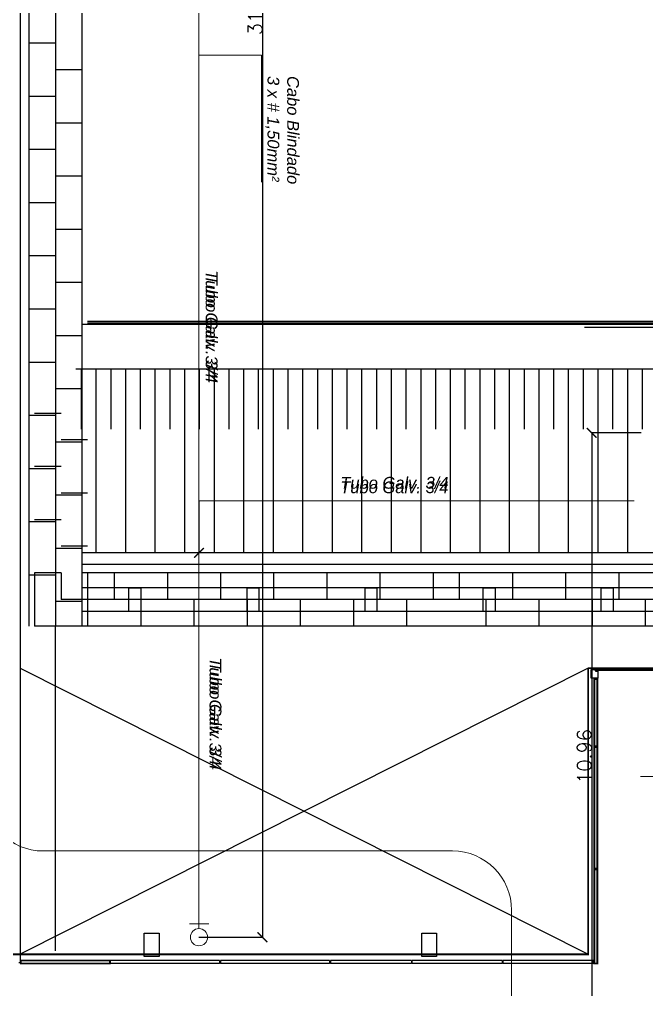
# Model space of a CAD drawing. Header units: metres. Extents: x -331 to 2982, y 362 to 2539.
# Drawn here: x 2857.64 to 2868.26, y 1396.46 to 1412.88 of the extents above; entities that cross this region are included whole.
import ezdxf

# ---------------------------------------------------------------- set-up
doc = ezdxf.new("R2010")
doc.units = ezdxf.units.M
doc.layers.get('0').update_dxf_attribs({"color": 251})
doc.layers.get('Defpoints').update_dxf_attribs({"color": 251})
for name, color, linetype in [('CX', 251, 'Continuous'), ('Div', 251, 'Continuous'), ('Est', 251, 'Continuous'), ('Pis', 251, 'Continuous')]:
    doc.layers.add(name, color=color, linetype=linetype)
doc.styles.add('COTA', font='simplex.shx')
doc.styles.get("Standard").update_dxf_attribs({"font": 'arial.ttf', "height": 0.3})
doc.dimstyles.new('EXEC_75', dxfattribs={"dimscale": 75, "dimtxt": 0.0032, "dimasz": 0.0022, "dimexe": 0, "dimexo": 0, "dimgap": 5e-05, "dimtad": 1, "dimzin": 4, "dimdsep": 46, "dimtxsty": 'COTA', "dimblk": 'ARCHTICK', "dimcen": 0, "dimclrd": 1, "dimclre": 1, "dimclrt": 2, "dimazin": 0, "dimtfac": 1, "dimtix": 1, "dimtmove": 2, "dimatfit": 3, "dimldrblk": 'DOT', "dimfxl": 1, "dimtvp": 1, "dimtolj": 1, "dimtzin": 0, "dimarcsym": 0})

# ---------------------------------------------------------------- blocks, each defined once
blk = doc.blocks.new('derw')
at = {"layer": 'Div', "color": 2, "linetype": 'Continuous', "lineweight": 15}
blk.add_lwpolyline([(814.4189921522002, 2191.529581289617), (814.4189921522002, 2192.588913395118), (816.5705472743985, 2192.588913395118)], dxfattribs=at)
at = {"layer": 'Div', "color": 2, "linetype": 'Continuous', "lineweight": 15, "insert": (814.7715363855286, 2193.224066991034), "char_height": 0.2, "attachment_point": 1}
blk.add_mtext_dynamic_manual_height_columns('{\\fArial|b0|i1|c0|p34;Cabo Blindado \\P3 x # 1,50mm²}', width=13.3188035564217, gutter_width=2.5, heights=[0], dxfattribs=at)
blk = doc.blocks.new('rett')
at = {"color": 2, "linetype": 'Continuous', "lineweight": 15}
blk.add_line((813.9660645629535, 2203.000419129855), (814.2623575708391, 2203.000419129855), dxfattribs=at)
at = {"layer": 'Div', "color": 2, "linetype": 'Continuous', "lineweight": 15}
for p, q in [((813.6454584484123, 2202.002690364971), (813.6454584484123, 2203.000419129855)), ((813.9660645629542, 2202.002690364971), (813.9660645629535, 2203.000419129855)), ((814.4346317089877, 2202.501554747413), (814.4346317089874, 2203.000419129855))]:
    blk.add_line(p, q, dxfattribs=at)
blk.add_lwpolyline([(813.2136611509295, 2201.294788682367), (813.2136611509295, 2202.501554747413), (814.5599219802248, 2202.501554747413)], dxfattribs=at)
at = {"layer": 'Div', "color": 2, "linetype": 'Continuous', "lineweight": 15, "char_height": 0.1682977584436248, "attachment_point": 1}
for s, insert in [('\\pxqc;\\PBT-01{\\fArial|b0|i1|c0|p34;  }', (808.1902414873588, 2203.568620138259)), ('\\pxqc;\\P\\pi-0.92701,l1.92701,t1.92701;#^I2,50mm²', (808.1979214959712, 2202.227331624766))]:
    blk.add_mtext_dynamic_manual_height_columns(s, width=11.20762391848375, gutter_width=2.10372198054531, heights=[0], dxfattribs=dict(at, insert=insert))
blk = doc.blocks.new('_ARCHTICK')
at = {"color": 0, "linetype": 'ByBlock', "const_width": 0.15}
blk.add_lwpolyline([(-0.5, -0.5), (0.5, 0.5)], dxfattribs=at)
blk = doc.blocks.new('*D145')
at = {"color": 1, "linetype": 'Continuous', "lineweight": -2, "transparency": 16777216}
for p, q in [((2860.682183336563, 1404.734484828974), (2860.682183336563, 1403.855783529046)), ((2898.05302410439, 1404.734484828974), (2898.05302410439, 1403.855783529046)), ((2898.05302410439, 1403.855783529046), (2860.682183336563, 1403.855783529046))]:
    blk.add_line(p, q, dxfattribs=at)
at = {"layer": 'Defpoints', "color": 0, "transparency": 16777216}
for p in [(2860.682183336563, 1404.734484828974), (2898.05302410439, 1404.734484828974), (2860.682183336563, 1403.855783529046)]:
    blk.add_point(p, dxfattribs=at)
at = {"color": 1, "lineweight": -2, "transparency": 16777216, "xscale": 0.165, "yscale": 0.165, "zscale": 0.165, "rotation": 180}
blk.add_blockref('_ARCHTICK', (2860.682183336563, 1403.855783529046), dxfattribs=at)
at = {"color": 1, "lineweight": -2, "transparency": 16777216, "xscale": 0.165, "yscale": 0.165, "zscale": 0.165}
blk.add_blockref('_ARCHTICK', (2898.05302410439, 1403.855783529046), dxfattribs=at)
at = {"color": 2, "lineweight": 15, "transparency": 16777216, "insert": (2879.367603720477, 1403.979533529046), "char_height": 0.24, "attachment_point": 5, "style": 'COTA'}
blk.add_mtext('\\A1;37.37', dxfattribs=at)
blk = doc.blocks.new('_Dot')
at = {"color": 0, "linetype": 'ByBlock', "lineweight": -2}
blk.add_line((-0.5, 0), (-1, 0), dxfattribs=at)
at = {"color": 0, "linetype": 'ByBlock', "const_width": 0.5}
blk.add_lwpolyline([(-0.25, 0, 1), (0.25, 0, 1)], format="xyb", close=True, dxfattribs=at)
blk = doc.blocks.new('*D146')
at = {"color": 1, "linetype": 'Continuous', "lineweight": -2, "transparency": 16777216}
for p, q in [((2868.169609337772, 1405.886949416781), (2867.334439149781, 1405.886949416781)), ((2867.334439149781, 1405.886949416781), (2867.334439149781, 1394.931810410835)), ((2868.169609337772, 1394.931810410835), (2867.334439149781, 1394.931810410835))]:
    blk.add_line(p, q, dxfattribs=at)
at = {"layer": 'Defpoints', "color": 0, "transparency": 16777216}
for p in [(2868.169609337772, 1405.886949416781), (2867.334439149781, 1394.931810410835), (2868.169609337772, 1394.931810410835)]:
    blk.add_point(p, dxfattribs=at)
at = {"color": 1, "lineweight": -2, "transparency": 16777216, "xscale": 0.165, "yscale": 0.165, "zscale": 0.165}
for p, rotation in [((2867.334439149781, 1405.886949416781), 90), ((2867.334439149781, 1394.931810410835), 270)]:
    blk.add_blockref('_ARCHTICK', p, dxfattribs=dict(at, rotation=rotation))
at = {"color": 2, "lineweight": 15, "transparency": 16777216, "insert": (2867.210689149782, 1400.409379913808), "char_height": 0.24, "attachment_point": 5, "rotation": 90, "style": 'COTA'}
blk.add_mtext('\\A1;10.96', dxfattribs=at)
blk = doc.blocks.new('*D148')
at = {"color": 1, "linetype": 'Continuous', "lineweight": -2, "transparency": 16777216}
for p, q in [((2860.682183336563, 1428.80609898532), (2861.758455665341, 1428.80609898532)), ((2861.758455665341, 1428.80609898532), (2861.758455665341, 1397.349516670047)), ((2860.682183336563, 1397.349516670047), (2861.758455665341, 1397.349516670047))]:
    blk.add_line(p, q, dxfattribs=at)
at = {"layer": 'Defpoints', "color": 0, "transparency": 16777216}
for p in [(2860.682183336563, 1428.80609898532), (2860.682183336563, 1397.349516670047), (2861.758455665341, 1397.349516670047)]:
    blk.add_point(p, dxfattribs=at)
at = {"color": 1, "lineweight": -2, "transparency": 16777216, "xscale": 0.165, "yscale": 0.165, "zscale": 0.165}
for p, rotation in [((2861.758455665341, 1428.80609898532), 90), ((2861.758455665341, 1397.349516670047), 270)]:
    blk.add_blockref('_ARCHTICK', p, dxfattribs=dict(at, rotation=rotation))
at = {"color": 2, "lineweight": 15, "transparency": 16777216, "insert": (2861.634705665341, 1413.077807827684), "char_height": 0.24, "attachment_point": 5, "rotation": 90, "style": 'COTA'}
blk.add_mtext('\\A1;31.46', dxfattribs=at)
blk = doc.blocks.new('XR_BL2_3 PAV$0$perfil_cc')
at = {"layer": 'CX'}
for p, q in [((-0.1152074819774498, 0.1169643204621025), (-0.1152074819774498, -0.02879960517248037)), ((-0.1152074886640548, -0.02879960517248037), (-0.1152074886640548, 0.1169642816516898))]:
    blk.add_line(p, q, dxfattribs=at)
blk.add_lwpolyline([(7.663379619771149e-06, 0.1200226552014101), (-0.07960006283429896, 0.1199999038235546), (-0.1152074886640548, 0.1199999038235546), (-0.1152074819774498, -0.02879960517248037), (-0.0852074886634, -0.02879960517248037), (-0.0852074886633608, -0.0281678552518929), (-0.04045665589905692, -0.02816785524451098), (-0.04045665589905692, -4.479852577787824e-08), (-1.366206561215222e-07, -4.479852577787824e-08)], close=True, dxfattribs=at)
blk = doc.blocks.new('XR_BL2_2 PAV_REV02$0$PILAR_PASSARELA')
at = {"layer": 'Est'}
blk.add_lwpolyline([(-20.00004999871453, 12.5), (19.97569143957298, 12.5), (19.97569143957298, -12.5), (-20.00004999871453, -12.5)], close=True, dxfattribs=at)

msp = doc.modelspace()

# ---------------------------------------------------------------- linework, layer by layer
at = {"lineweight": 0}
msp.add_line((2867.274387819326, 1401.905135371257), (2869.18300187816, 1401.905135371257), dxfattribs=at)
at = {"color": 2, "linetype": 'Continuous', "lineweight": 15}
msp.add_line((2860.525016851433, 1397.574159204772), (2860.848129597766, 1397.574159204772), dxfattribs=at)
at = {"lineweight": 0}
msp.add_lwpolyline([(2867.274387819326, 1401.905135371257), (2867.274387819326, 1397.06013372165), (2857.361149366138, 1397.06013372165), (2857.361149366138, 1401.905135371257)], dxfattribs=at)
at = {"color": 2, "linetype": 'Continuous', "lineweight": 15}
msp.add_circle((2860.682183336563, 1397.349516670047), 0.1456793868819659, dxfattribs=at)
at = {"layer": 'Div', "color": 230, "linetype": 'Continuous', "lineweight": 0}
msp.add_lwpolyline([(2795.596317751199, 1370.834545312882), (2795.596317751199, 1422.803846404564, -0.4142135623730951), (2796.596317751199, 1423.803846404564), (2832.97784527352, 1423.803846404564, 0.414213562373095), (2833.97784527352, 1424.803846404564), (2833.97784527352, 1444.455909063007, -0.414213562373095), (2834.97784527352, 1445.455909063007), (2844.600745879966, 1445.455909063007, -0.414213562373095), (2845.600745879966, 1444.455909063007), (2845.600745879966, 1423.562805518037, 0.414213562373095), (2846.600745879966, 1422.562805518037), (2856.043722739516, 1422.562805518037, -0.4142135623730951), (2857.043722739516, 1421.562805518037), (2857.043722739516, 1399.808760826745, 0.4142135623730951), (2858.043722739516, 1398.808760826745), (2864.976802588932, 1398.808760826745, -0.414213562373095), (2865.976802588932, 1397.808760826745), (2865.976802588932, 1393.565262432423, -0.414213562373095), (2864.976802588932, 1392.565262432423), (2858.043722739516, 1392.565262432423, 0.414213562373095), (2857.043722739516, 1391.565262432423), (2857.043722739516, 1315.76330235576, -0.414213562373095)], format="xyb", dxfattribs=at)
at = {"layer": 'Div', "color": 150, "linetype": 'Continuous', "lineweight": 0}
for points in [[(2868.05101177908, 1404.734484828974), (2860.682183336563, 1404.734484828974), (2860.682183336563, 1428.80609898532)], [(2860.682183336563, 1404.734484828974), (2860.682183336563, 1397.495196056929)]]:
    msp.add_lwpolyline(points, dxfattribs=at)
at = {"layer": 'Pis'}
for p, q in [((2858.701149366004, 1421.915130808467), (2858.701149366004, 1402.615781622244)), ((2857.801149366004, 1421.465130808467), (2857.801149366004, 1402.615781622244)), ((2858.251149366004, 1421.465130808467), (2858.251149366004, 1402.615781622244)), ((2857.653649366004, 1421.035130808467), (2857.653649366004, 1396.920862646824)), ((2857.801149366004, 1412.485130808466), (2858.251149366004, 1412.485130808466)), ((2857.801149366004, 1412.035130808467), (2857.801149366004, 1412.035130808467)), ((2858.251149366004, 1412.035130808467), (2858.701149366004, 1412.035130808467)), ((2857.801149366004, 1411.585130808467), (2858.251149366004, 1411.585130808467)), ((2857.801149366004, 1411.135130808467), (2857.801149366004, 1411.135130808467)), ((2858.251149366004, 1411.135130808467), (2858.701149366004, 1411.135130808467)), ((2857.801149366004, 1410.685130808466), (2858.251149366004, 1410.685130808466)), ((2857.801149366004, 1410.235130808466), (2857.801149366004, 1410.235130808466)), ((2858.251149366004, 1410.235130808466), (2858.701149366004, 1410.235130808466)), ((2857.801149366004, 1409.785130808467), (2858.251149366004, 1409.785130808467)), ((2857.801149366004, 1409.335130808467), (2857.801149366004, 1409.335130808467)), ((2858.251149366004, 1409.335130808467), (2858.701149366004, 1409.335130808467)), ((2857.801149366004, 1408.885130808467), (2858.251149366004, 1408.885130808467)), ((2857.801149366004, 1408.435130808466), (2857.801149366004, 1408.435130808466)), ((2858.251149366004, 1408.435130808466), (2858.701149366004, 1408.435130808466)), ((2857.801149366004, 1407.985130808466), (2858.251149366004, 1407.985130808466)), ((2858.701149366004, 1407.725380489046), (2878.472266578452, 1407.725380489046)), ((2858.797265631859, 1407.775380489046), (2878.472308812829, 1407.775380489046)), ((2858.797265631859, 1407.750380489046), (2878.472308812829, 1407.750380489046)), ((2867.214442439919, 1407.675380489046), (2878.472266578452, 1407.675380489046)), ((2857.801149366004, 1407.535130808467), (2857.801149366004, 1407.535130808467)), ((2858.251149366004, 1407.535130808467), (2858.701149366004, 1407.535130808467)), ((2857.801149366004, 1407.085130808467), (2858.251149366004, 1407.085130808467)), ((2858.598580631382, 1406.968273707862), (2878.372308718448, 1406.96827370786)), ((2858.693494664497, 1405.945783473), (2858.693494664497, 1406.96827370786)), ((2858.943494664497, 1405.945783473), (2858.943494664497, 1406.96827370786)), ((2859.193494664497, 1405.945783473), (2859.193494664497, 1406.96827370786)), ((2859.443494664497, 1405.945783473), (2859.443494664497, 1406.96827370786)), ((2859.693494664497, 1405.945783473), (2859.693494664497, 1406.96827370786)), ((2859.943494664497, 1405.945783473), (2859.943494664497, 1406.96827370786)), ((2860.193494664497, 1405.945783473), (2860.193494664497, 1406.96827370786)), ((2860.443494664497, 1405.945783473), (2860.443494664497, 1406.96827370786)), ((2860.693494664497, 1405.945783473), (2860.693494664497, 1406.96827370786)), ((2860.943494664497, 1405.945783473), (2860.943494664497, 1406.96827370786)), ((2861.193494664497, 1405.945783473), (2861.193494664497, 1406.96827370786)), ((2861.443494664497, 1405.945783473), (2861.443494664497, 1406.96827370786)), ((2861.693494664497, 1405.945783473), (2861.693494664497, 1406.96827370786)), ((2861.943494664497, 1405.945783473), (2861.943494664497, 1406.96827370786)), ((2861.943494664497, 1403.855783529046), (2861.943494664497, 1406.968273707861)), ((2862.193494664497, 1405.945783473), (2862.193494664497, 1406.96827370786)), ((2862.443494664497, 1405.945783473), (2862.443494664497, 1406.96827370786)), ((2862.443494664497, 1403.855783529046), (2862.443494664497, 1406.968273707861)), ((2862.693494664497, 1405.945783473), (2862.693494664497, 1406.96827370786)), ((2862.943494664497, 1405.945783473), (2862.943494664497, 1406.96827370786)), ((2862.943494664497, 1403.855783529046), (2862.943494664497, 1406.968273707861)), ((2863.193494664497, 1405.945783473), (2863.193494664497, 1406.96827370786)), ((2863.443494664497, 1405.945783473), (2863.443494664497, 1406.96827370786)), ((2863.443494664497, 1403.855783529046), (2863.443494664497, 1406.968273707861)), ((2863.693494664497, 1405.945783473), (2863.693494664497, 1406.96827370786)), ((2863.943494664497, 1405.945783473), (2863.943494664497, 1406.96827370786)), ((2863.943494664497, 1403.855783529046), (2863.943494664497, 1406.968273707861)), ((2864.193494664497, 1405.945783473), (2864.193494664497, 1406.96827370786)), ((2864.443494664497, 1405.945783473), (2864.443494664497, 1406.96827370786)), ((2864.443494664497, 1403.855783529046), (2864.443494664497, 1406.968273707861)), ((2864.693494664497, 1405.945783473), (2864.693494664497, 1406.96827370786)), ((2864.943494664497, 1405.945783473), (2864.943494664497, 1406.96827370786)), ((2864.943494664497, 1403.855783529046), (2864.943494664497, 1406.968273707861)), ((2865.193494664497, 1405.945783473), (2865.193494664497, 1406.96827370786)), ((2865.443494664497, 1405.945783473), (2865.443494664497, 1406.96827370786)), ((2865.443494664497, 1403.855783529046), (2865.443494664497, 1406.968273707861)), ((2865.693494664497, 1405.945783473), (2865.693494664497, 1406.96827370786)), ((2865.943494664497, 1405.945783473), (2865.943494664497, 1406.96827370786)), ((2865.943494664497, 1403.855783529046), (2865.943494664497, 1406.968273707861)), ((2865.943494664497, 1403.855783529045), (2865.943494664497, 1406.96827370786)), ((2866.193494664497, 1405.945783473), (2866.193494664497, 1406.96827370786)), ((2866.443494664497, 1405.945783473), (2866.443494664497, 1406.96827370786)), ((2866.443494664497, 1403.855783529046), (2866.443494664497, 1406.968273707861)), ((2866.443494664497, 1403.855783529045), (2866.443494664497, 1406.96827370786)), ((2866.693494664497, 1405.945783473), (2866.693494664497, 1406.96827370786)), ((2866.943494664497, 1405.945783473), (2866.943494664497, 1406.96827370786)), ((2866.943494664497, 1403.855783529045), (2866.943494664497, 1406.96827370786)), ((2867.193494664497, 1405.945783473), (2867.193494664497, 1406.96827370786)), ((2867.443494664497, 1405.945783473), (2867.443494664497, 1406.96827370786)), ((2867.443494664497, 1403.855783529045), (2867.443494664497, 1406.96827370786)), ((2867.693494664497, 1405.945783473), (2867.693494664497, 1406.96827370786)), ((2867.943494664497, 1405.945783473), (2867.943494664497, 1406.96827370786)), ((2867.943494664497, 1403.855783529045), (2867.943494664497, 1406.96827370786)), ((2868.193494664497, 1405.945783473), (2868.193494664497, 1406.96827370786)), ((2857.801149366004, 1406.635130808467), (2857.801149366004, 1406.635130808467)), ((2858.251149366004, 1406.635130808467), (2858.701149366004, 1406.635130808467)), ((2857.801149366004, 1406.185130808466), (2858.251149366004, 1406.185130808466)), ((2858.347265631859, 1406.215781622275), (2857.89726563186, 1406.215781622275)), ((2858.943494689407, 1403.855783529043), (2858.943494689407, 1405.945783473)), ((2859.443494689407, 1403.855783529043), (2859.443494689407, 1405.945783473)), ((2859.943494689407, 1403.855783529043), (2859.943494689407, 1405.945783473)), ((2859.943494689407, 1403.855783529043), (2859.943494689407, 1405.945783473)), ((2860.443494689407, 1403.855783529043), (2860.443494689407, 1405.945783473)), ((2860.943494689407, 1403.855783529043), (2860.943494689407, 1405.945783473)), ((2860.943494689407, 1403.855783529043), (2860.943494689407, 1405.945783473)), ((2861.443494689407, 1403.855783529043), (2861.443494689407, 1405.945783473)), ((2857.801149366004, 1405.735130808466), (2857.801149366004, 1405.735130808466)), ((2858.251149366004, 1405.735130808466), (2858.701149366004, 1405.735130808466)), ((2858.797265631859, 1405.765781622275), (2858.347265631859, 1405.765781622275)), ((2857.801149366004, 1405.285130808467), (2858.251149366004, 1405.285130808467)), ((2858.347265631859, 1405.315781622275), (2857.89726563186, 1405.315781622275)), ((2858.797265631859, 1404.865781622276), (2858.347265631859, 1404.865781622276)), ((2857.801149366004, 1404.835130808467), (2857.801149366004, 1404.835130808467)), ((2858.251149366004, 1404.835130808467), (2858.701149366004, 1404.835130808467)), ((2857.801149366004, 1404.385130808467), (2858.251149366004, 1404.385130808467)), ((2858.347265631859, 1404.415781622275), (2857.89726563186, 1404.415781622275)), ((2857.801149366004, 1403.935130808466), (2857.801149366004, 1403.935130808466)), ((2858.251149366004, 1403.935130808466), (2858.701149366004, 1403.935130808466)), ((2858.797265631859, 1403.965781622275), (2858.347265631859, 1403.965781622275)), ((2858.797265631859, 1403.855783529045), (2858.701149366004, 1403.855783529045)), ((2878.472266578452, 1403.855783529045), (2858.797265631859, 1403.855783529045)), ((2858.797265631859, 1403.655783529044), (2858.701149366004, 1403.655783529043)), ((2878.472266578452, 1403.655783529044), (2858.797265631859, 1403.655783529044)), ((2857.801149366004, 1403.485130808466), (2858.251149366004, 1403.485130808466)), ((2857.897265631822, 1403.515781622244), (2857.897265631822, 1402.615781622244)), ((2858.347265631859, 1403.515781622275), (2857.89726563186, 1403.515781622275)), ((2858.347265631822, 1403.515781622244), (2858.347265631822, 1403.065781622243)), ((2869.597265631823, 1403.515781622242), (2858.701149366004, 1403.515781622242)), ((2858.797265631859, 1403.515781622244), (2858.797265631859, 1403.065781622275)), ((2859.247265631822, 1403.515781622244), (2859.247265631822, 1403.065781622243)), ((2859.70068408661, 1403.515781622244), (2859.70068408661, 1403.515781622244)), ((2860.147265631822, 1403.515781622244), (2860.147265631822, 1403.065781622243)), ((2860.600684086611, 1403.515781622244), (2860.600684086611, 1403.515781622244)), ((2861.047265631822, 1403.515781622244), (2861.047265631822, 1403.065781622243)), ((2861.947265631822, 1403.515781622244), (2861.947265631822, 1403.065781622243)), ((2862.847265631823, 1403.515781622244), (2862.847265631823, 1403.065781622243)), ((2863.747265631823, 1403.515781622244), (2863.747265631823, 1403.065781622243)), ((2864.193847177034, 1403.515781622244), (2864.193847177034, 1403.515781622244)), ((2864.647265631822, 1403.515781622244), (2864.647265631822, 1403.065781622243)), ((2865.097265631823, 1403.065781622243), (2865.097265631823, 1403.515781622242)), ((2865.997265631823, 1403.065781622243), (2865.997265631823, 1403.515781622242)), ((2866.897265631822, 1403.065781622243), (2866.897265631822, 1403.515781622242)), ((2867.797265631823, 1403.065781622243), (2867.797265631823, 1403.515781622242)), ((2869.597265631823, 1403.260097701125), (2858.701149366004, 1403.260097701125)), ((2859.497265631823, 1403.260097701125), (2859.697265631823, 1403.260097701125)), ((2859.497265631823, 1402.860097701117), (2859.497265631823, 1403.260097701125)), ((2859.697265631823, 1403.260097701125), (2859.697265631823, 1402.860097701117)), ((2861.497265631823, 1403.260097701125), (2861.697265631823, 1403.260097701125)), ((2861.497265631823, 1402.860097701117), (2861.497265631823, 1403.260097701125)), ((2861.697265631823, 1403.260097701125), (2861.697265631823, 1402.860097701117)), ((2863.497265631823, 1403.260097701125), (2863.697265631823, 1403.260097701125)), ((2863.497265631823, 1402.860097701117), (2863.497265631823, 1403.260097701125)), ((2863.697265631823, 1403.260097701125), (2863.697265631823, 1402.860097701117)), ((2865.497265631823, 1403.260097701125), (2865.697265631823, 1403.260097701125)), ((2865.497265631823, 1402.860097701117), (2865.497265631823, 1403.260097701125)), ((2865.697265631823, 1403.260097701125), (2865.697265631823, 1402.860097701117)), ((2867.497265631823, 1403.260097701125), (2867.697265631823, 1403.260097701125)), ((2867.497265631823, 1402.860097701117), (2867.497265631823, 1403.260097701125)), ((2867.697265631823, 1403.260097701125), (2867.697265631823, 1402.860097701117)), ((2857.801149366004, 1403.035130808467), (2857.801149366004, 1403.035130808467)), ((2858.251149366004, 1403.035130808467), (2858.701149366004, 1403.035130808467)), ((2858.797265631859, 1403.065781622275), (2858.347265631859, 1403.065781622275)), ((2869.597265631823, 1403.065781622243), (2858.701149366004, 1403.065781622243)), ((2858.797265631822, 1403.065781622243), (2858.797265631822, 1402.615781622244)), ((2859.697265631822, 1403.065781622243), (2859.697265631822, 1402.615781622244)), ((2860.597265631822, 1403.065781622243), (2860.597265631822, 1402.615781622244)), ((2861.497265631822, 1403.065781622243), (2861.497265631822, 1402.615781622244)), ((2862.397265631822, 1403.065781622243), (2862.397265631822, 1402.615781622244)), ((2862.397265631822, 1403.065781622243), (2862.397265631822, 1402.615781622244)), ((2863.297265631823, 1403.065781622243), (2863.297265631823, 1402.615781622244)), ((2864.197265631823, 1403.065781622243), (2864.197265631823, 1402.615781622244)), ((2865.547265631823, 1402.615781622242), (2865.547265631823, 1403.065781622243)), ((2866.447265631823, 1402.615781622242), (2866.447265631823, 1403.065781622243)), ((2867.347265631823, 1402.615781622242), (2867.347265631823, 1403.065781622243)), ((2868.247265631823, 1402.615781622242), (2868.247265631823, 1403.065781622243)), ((2868.247265631823, 1402.615781622242), (2868.247265631823, 1403.065781622243)), ((2869.597265631823, 1402.860097701125), (2858.701149366004, 1402.860097701125)), ((2859.697265631823, 1402.860097701117), (2859.497265631823, 1402.860097701117)), ((2861.697265631823, 1402.860097701117), (2861.497265631823, 1402.860097701117)), ((2863.697265631823, 1402.860097701117), (2863.497265631823, 1402.860097701117)), ((2865.697265631823, 1402.860097701117), (2865.497265631823, 1402.860097701117)), ((2867.697265631823, 1402.860097701117), (2867.497265631823, 1402.860097701117)), ((2858.347265631859, 1402.615781622276), (2857.89726563186, 1402.615781622276)), ((2858.251149366004, 1397.120910555336), (2858.251149366004, 1402.615781622244)), ((2869.597265631823, 1402.615781622242), (2858.347265631822, 1402.615781622242)), ((2867.317266578444, 1402.615781622244), (2858.701149366004, 1402.615781622244)), ((2865.093847177035, 1402.615781622242), (2865.093847177035, 1402.615781622242)), ((2857.653649366004, 1401.90513537112), (2867.274387819195, 1397.060133721513)), ((2867.274387819194, 1401.90513537112), (2857.653649366005, 1397.060133721512)), ((2867.274387819326, 1401.905135371257), (2869.18300187816, 1401.905135371257)), ((2867.274387819195, 1397.060133721513), (2867.274387819194, 1401.90513537112)), ((2869.183001878027, 1401.905135371119), (2867.274387819194, 1401.90513537112)), ((2867.274387819195, 1397.060133721513), (2867.274387819194, 1401.90513537112)), ((2857.653649366004, 1397.060133721512), (2859.756388359579, 1397.060133721512)), ((2859.179195892077, 1396.955133721514), (2859.179195892077, 1396.905133721513)), ((2861.029242418145, 1396.955133721514), (2859.179195892077, 1396.955133721514)), ((2860.006388359584, 1397.060133721512), (2864.45638835958, 1397.060133721512)), ((2861.029242418145, 1396.955133721514), (2861.029242418145, 1396.905133721513)), ((2861.045242418144, 1396.955133721514), (2861.045242418144, 1396.905133721513)), ((2862.895288944213, 1396.955133721514), (2861.045242418144, 1396.955133721514)), ((2862.895288944213, 1396.955133721514), (2862.895288944212, 1396.905133721513)), ((2862.911288944213, 1396.955133721514), (2862.911288944213, 1396.905133721513)), ((2864.279488944213, 1396.955133721514), (2862.911288944213, 1396.955133721514)), ((2864.279488944213, 1396.955133721514), (2864.279488944213, 1396.905133721513)), ((2864.295488944214, 1396.905133721513), (2864.295488944214, 1396.955133721513)), ((2865.82143894421, 1396.955133721513), (2864.295488944214, 1396.955133721513)), ((2864.706388359585, 1397.060133721513), (2867.274387819195, 1397.060133721513)), ((2865.82143894421, 1396.905133721513), (2865.821438944209, 1396.955133721513)), ((2865.83743894421, 1396.905133721513), (2865.83743894421, 1396.955133721513)), ((2867.363388944206, 1396.955133721513), (2865.83743894421, 1396.955133721513)), ((2867.363388944206, 1396.905133721513), (2867.363388944205, 1396.955133721513)), ((2857.633649366004, 1396.920862646824), (2857.653649366004, 1396.920862646824)), ((2861.029242418146, 1396.905133721513), (2859.179195892077, 1396.905133721513)), ((2862.895288944213, 1396.905133721513), (2861.045242418144, 1396.905133721513)), ((2864.279488944214, 1396.905133721513), (2862.911288944213, 1396.905133721513)), ((2865.82143894421, 1396.905133721513), (2864.295488944214, 1396.905133721513)), ((2867.363388944206, 1396.905133721513), (2865.83743894421, 1396.905133721513))]:
    msp.add_line(p, q, dxfattribs=at)
at = {"layer": 'Pis', "const_width": 0.03}
msp.add_lwpolyline([(2867.274387819326, 1401.905135371257), (2867.274387819326, 1397.06013372165), (2857.361149366137, 1397.06013372165), (2857.361149366137, 1401.905135371257)], dxfattribs=at)
for points in [[(2867.399135495353, 1401.86987920772), (2869.035376570957, 1401.86988142895), (2869.035376519561, 1401.879881146227), (2867.399135546749, 1401.879878702851)], [(2867.379404441213, 1400.580725805149), (2867.429404441214, 1400.580725805149), (2867.429404441214, 1401.715081610149), (2867.379404441213, 1401.715081610149)], [(2867.379404441213, 1400.56472580515), (2867.429404441214, 1400.56472580515), (2867.429387819193, 1398.513082596498), (2867.379387819193, 1398.513082596498)], [(2867.379387819193, 1396.905133721513), (2867.429387819193, 1396.905133721513), (2867.429387819193, 1398.497082596498), (2867.379387819193, 1398.497082596498)], [(2859.171195892076, 1396.955133721514), (2859.171195892077, 1396.905133721513), (2857.663649366008, 1396.905133721513), (2857.663649366008, 1396.955133721514)]]:
    msp.add_lwpolyline(points, close=True, dxfattribs=at)

# ---------------------------------------------------------------- block references
at = {"layer": 'Div', "color": 150, "linetype": 'Continuous', "lineweight": 15, "rotation": 270}
for name, p in [('derw', (669.1526020469462, 2226.69763765907)), ('rett', (666.8666582839003, 2213.280745509749))]:
    msp.add_blockref(name, p, dxfattribs=at)
at = {"layer": 'Pis', "xscale": -1, "rotation": 179.9997055126956}
msp.add_blockref('XR_BL2_3 PAV$0$perfil_cc', (2867.439592054636, 1401.851081333117), dxfattribs=at)
at = {"layer": 'Pis', "xscale": 0.01000000000021828, "yscale": 0.01000000000021828, "zscale": 0.01000000000021828, "rotation": 89.99999999999999}
for p in [(2859.881388359582, 1397.220352086853), (2864.581388359582, 1397.220352086853)]:
    msp.add_blockref('XR_BL2_2 PAV_REV02$0$PILAR_PASSARELA', p, dxfattribs=at)

# ---------------------------------------------------------------- texts
at = {"layer": 'Div', "color": 2, "linetype": 'Continuous', "lineweight": 0, "char_height": 0.2, "attachment_point": 1, "rotation": 270}
for insert in [(2860.996767845343, 1408.638661206308), (2860.996767845343, 1408.562661206308), (2861.062460021189, 1402.087012477309), (2861.062460021189, 1402.011012477309)]:
    msp.add_mtext_dynamic_manual_height_columns('{\\fArial|b0|i1|c0|p34;Tubo Galv. 3/4 }', width=13.3188035564217, gutter_width=2.5, heights=[0], dxfattribs=dict(at, insert=insert))
at = {"layer": 'Div', "color": 2, "linetype": 'Continuous', "lineweight": 0, "char_height": 0.2, "attachment_point": 1}
for insert in [(2863.076119591434, 1405.140845601763), (2863.076119591434, 1405.064845601763)]:
    msp.add_mtext_dynamic_manual_height_columns('{\\fArial|b0|i1|c0|p34;Tubo Galv. 3/4 }', width=13.3188035564217, gutter_width=2.5, heights=[0], dxfattribs=dict(at, insert=insert))

# ---------------------------------------------------------------- dimensions: what is measured, and where the dimension line sits
at = {"color": 30, "linetype": 'Continuous', "lineweight": 15, "true_color": 0xf8991e}
for p1, p2, distance, picture, middle in [((2860.682183336563, 1428.80609898532), (2860.682183336563, 1397.349516670047), 1.0762723287780318, '*D148', (2861.634705665341, 1413.077807827684)), ((2868.169609337772, 1405.886949416781), (2868.169609337772, 1394.931810410835), -0.8351701879910253, '*D146', (2867.210689149782, 1400.409379913808)), ((2898.05302410439, 1404.734484828974), (2860.682183336563, 1404.734484828974), 0.878701299928025, '*D145', (2879.367603720477, 1403.979533529046))]:
    dim = msp.add_aligned_dim(p1=p1, p2=p2, distance=distance, dimstyle='EXEC_75', dxfattribs=at)
    dim.commit()
    dim.dimension.update_dxf_attribs({"geometry": picture, "text_midpoint": middle})

doc.saveas('drawing.dxf')
